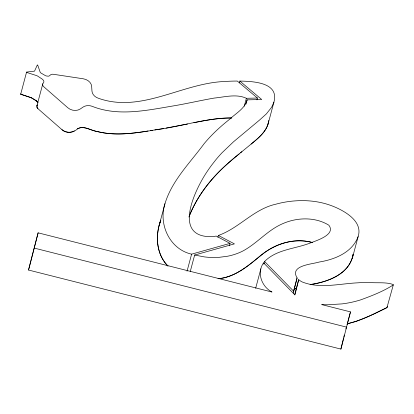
<?xml version="1.0" encoding="UTF-8"?>
<svg xmlns="http://www.w3.org/2000/svg" width="414" height="414" viewBox="0 0 414 414"><rect width="100%" height="100%" fill="white"/><g stroke="black" fill="none" stroke-linecap="round" stroke-linejoin="round"><path stroke-width="0.62" d="M353.09 254.274C349.804 274.254 327.665 282.001 310.086 284.62M36.396 100.669L31.36 97.771L20.933 94.371L20.876 93.854M239.364 82.898L239.856 81.072L261.726 99.52L247.142 99.857C244.969 108.597 235.742 113.374 229.615 119.284C220.336 126.58 211.626 134.633 204.086 143.736C190.031 162.862 172.017 180.432 164.974 203.641L159.111 225.552C155.405 239.292 157.511 255.526 167.841 265.954M353.147 254.274C349.809 273.701 328.618 281.774 311.333 284.356M189.229 216.17C196.816 197.359 209.127 180.587 224.062 166.935C233.982 157.879 244.565 149.589 254.869 140.972C261.187 135.637 267.874 129.158 268.764 120.469M257.43 98.035L237.3 81.056L234.086 81.087A159.064 123.776 15 0 0 224.761 81.496C182.243 83.007 141.604 113.379 98.713 98.382A9.025 7.022 15 0 1 91.975 91.163L91.665 86.376A9.025 7.022 15 0 0 83.323 78.8L53.323 74.277A3.591 2.794 15 0 0 50.042 75.322L49.08 76.01A2.541 1.977 15 0 1 48.133 76.176L46.435 75.985A4.585 3.566 15 0 1 45.116 75.457L40.986 73.04A2.308 1.796 15 0 1 40.225 72.347L37.731 65.158L37.338 64.91L34.543 71.146L26.579 72.077L26.822 72.471L36.416 75.55A4.642 3.612 15 0 1 37.627 76.088L41.907 78.888A5.398 4.197 15 0 1 43.786 81.03L43.884 82.024L43.33 82.976A3.612 2.81 15 0 0 43.749 86.723L67.824 107.769A9.025 7.022 15 0 0 80.228 109.006L83.126 107.045A9.025 7.022 15 0 1 91.97 106.243C117.679 116.557 145.624 110.595 171.898 106.155C186.052 103.847 200.014 100.54 214.136 98.082C224.631 97.073 236.41 93.616 246.371 98.289L257.43 98.035L256.939 99.862M298.711 279.626L294.928 294.908L263.568 262.843C256.463 272.759 261.705 286.798 272.008 292.03L38.119 232.834L28.53 270.037L340.898 349.09L350.487 311.887L321.688 304.601A84.834 66.017 15 0 0 327.784 304.771L342.062 303.892A97.518 75.886 15 0 0 360.873 299.798C371.953 295.756 383.53 291.239 393.3 284.915L393.243 284.558C385.962 281.836 377.014 283.269 369.195 282.457A124.49 96.871 15 0 0 357.51 282.84C339.19 283.709 319.753 289.029 302.091 281.913A14.366 11.178 15 0 1 298.711 279.626L294.644 294.84M31.806 98.014A4.668 3.633 15 0 0 30.553 97.461L20.71 94.144L26.563 72.119M251.117 144.093C258.455 137.997 266.973 131.373 268.67 121.369M268.065 124.034L273.928 102.129C279.481 82.262 252.752 81.341 239.856 81.072M160.446 221.164C155.121 236.001 156.388 254.538 168.043 266.078M164.974 203.641C158.246 224.3 169.699 249.28 191.604 254.16L230.07 243.37L229.418 245.802M387.281 306.303L387.302 307.198L386.417 307.912L368.646 316.425L356.946 321.067L347.362 323.82L355.01 321.704L362.773 318.899L374.551 313.714L386.966 307.566L393.3 284.915M42.802 83.799L36.939 105.71L37.043 107.521L37.891 108.634L61.96 129.675C66.442 133.722 73.568 132.884 77.687 128.692C81.693 126.306 86.485 128.086 90.438 129.577C114.274 137.924 139.73 132.361 163.83 128.443M28.53 270.037L38.119 232.834M340.898 349.09L343.584 338.078M343.811 337.141L344.329 335.024M352.252 258.579L358.11 236.673C362.778 222.696 347.744 212.946 336.949 207.957A61.277 47.682 15 0 0 323.67 203.238C312.115 200.293 299.99 199.972 288.206 201.618A91.546 71.239 15 0 0 275.729 204.221C253.787 209.096 239.137 228.119 218.395 235.457L217.909 237.284M293.278 293.153L297.092 277.908C289.314 265.364 312.104 264.282 319.065 262.057C334.688 259.516 352.107 252.659 358.11 236.673M187.05 271.201L191.604 254.16M190.264 271.47L194.658 255.04L234.422 243.882L218.395 235.457M244.255 106.201L246.371 98.289M245.999 104.116L247.142 99.857M255.666 288.268L260.877 268.795M263.242 264.06L263.568 262.843M263.93 263.925L264.582 261.488C276.309 249.58 294.282 248.974 309.222 243.401C315.251 240.964 336.359 234.976 328.861 225.216C315.277 216.796 297.169 217.298 282.809 223.632C267.817 229.977 257.337 243.163 243.184 250.843A59.523 46.316 15 0 1 227.674 256.209L219.011 257.348L214.493 257.508A63.414 49.349 15 0 1 204.154 256.871L194.658 255.04M293.35 291.901L297.092 277.908M345.928 328.928L346.414 327.107M347.067 324.669L350.487 311.887M20.705 94.03L20.959 94.382M159.111 225.552L160.839 220.113M37.043 105.477L36.939 107.262L37.891 108.634M273.928 102.129L271.688 107.164L266.399 113.866L259.5 120.096L233.501 141.811L222.044 152.74A188.624 146.779 15 0 0 215.658 160.006L211.559 165.274A234.029 182.113 15 0 0 205.846 173.528C194.016 191.873 172.229 238.443 212.894 236.617A26.18 20.374 15 0 0 216.16 236.052L230.07 243.37M188.898 217.045C198.71 191.366 217.878 170.609 239.225 153.868M36.939 105.71L37.472 104.887L37.167 105.265M240.56 152.761L241.9 151.659M77.268 128.956C83.99 124.924 91.189 130.974 97.983 131.647C114.414 135.813 131.533 133.634 148.021 131.005M74.37 130.917C70.561 133.334 65.319 132.532 61.96 129.675M294.033 289.314L296.02 288.377L294.716 288.946M154.872 129.924C180.623 126.72 205.675 117.964 231.778 117.995M193.835 122.735C206.203 120.246 218.721 117.736 231.4 117.985M187.558 124.024L166.04 128.066M218.157 278.72C236.782 277.168 250.361 263.506 264.391 252.788C277.939 242.62 295.808 238.055 312.379 242.5M150.318 130.643L152.6 130.286M218.085 278.741C234.438 277.194 247.484 266.642 259.516 256.426C273.964 244.193 293.821 237.294 312.544 242.573M34.393 248.126L346.756 327.179M31.764 97.999L36.044 100.793A5.31 4.13 15 0 1 37.855 102.796M264.582 261.488L293.769 291.327M387.38 306.469L387.442 306.826M36.551 100.762A3.612 2.81 15 0 1 36.696 100.861M37.762 101.984A3.612 2.81 15 0 1 37.912 102.268M36.044 100.793A5.398 4.197 15 0 1 37.928 102.941"/></g></svg>
